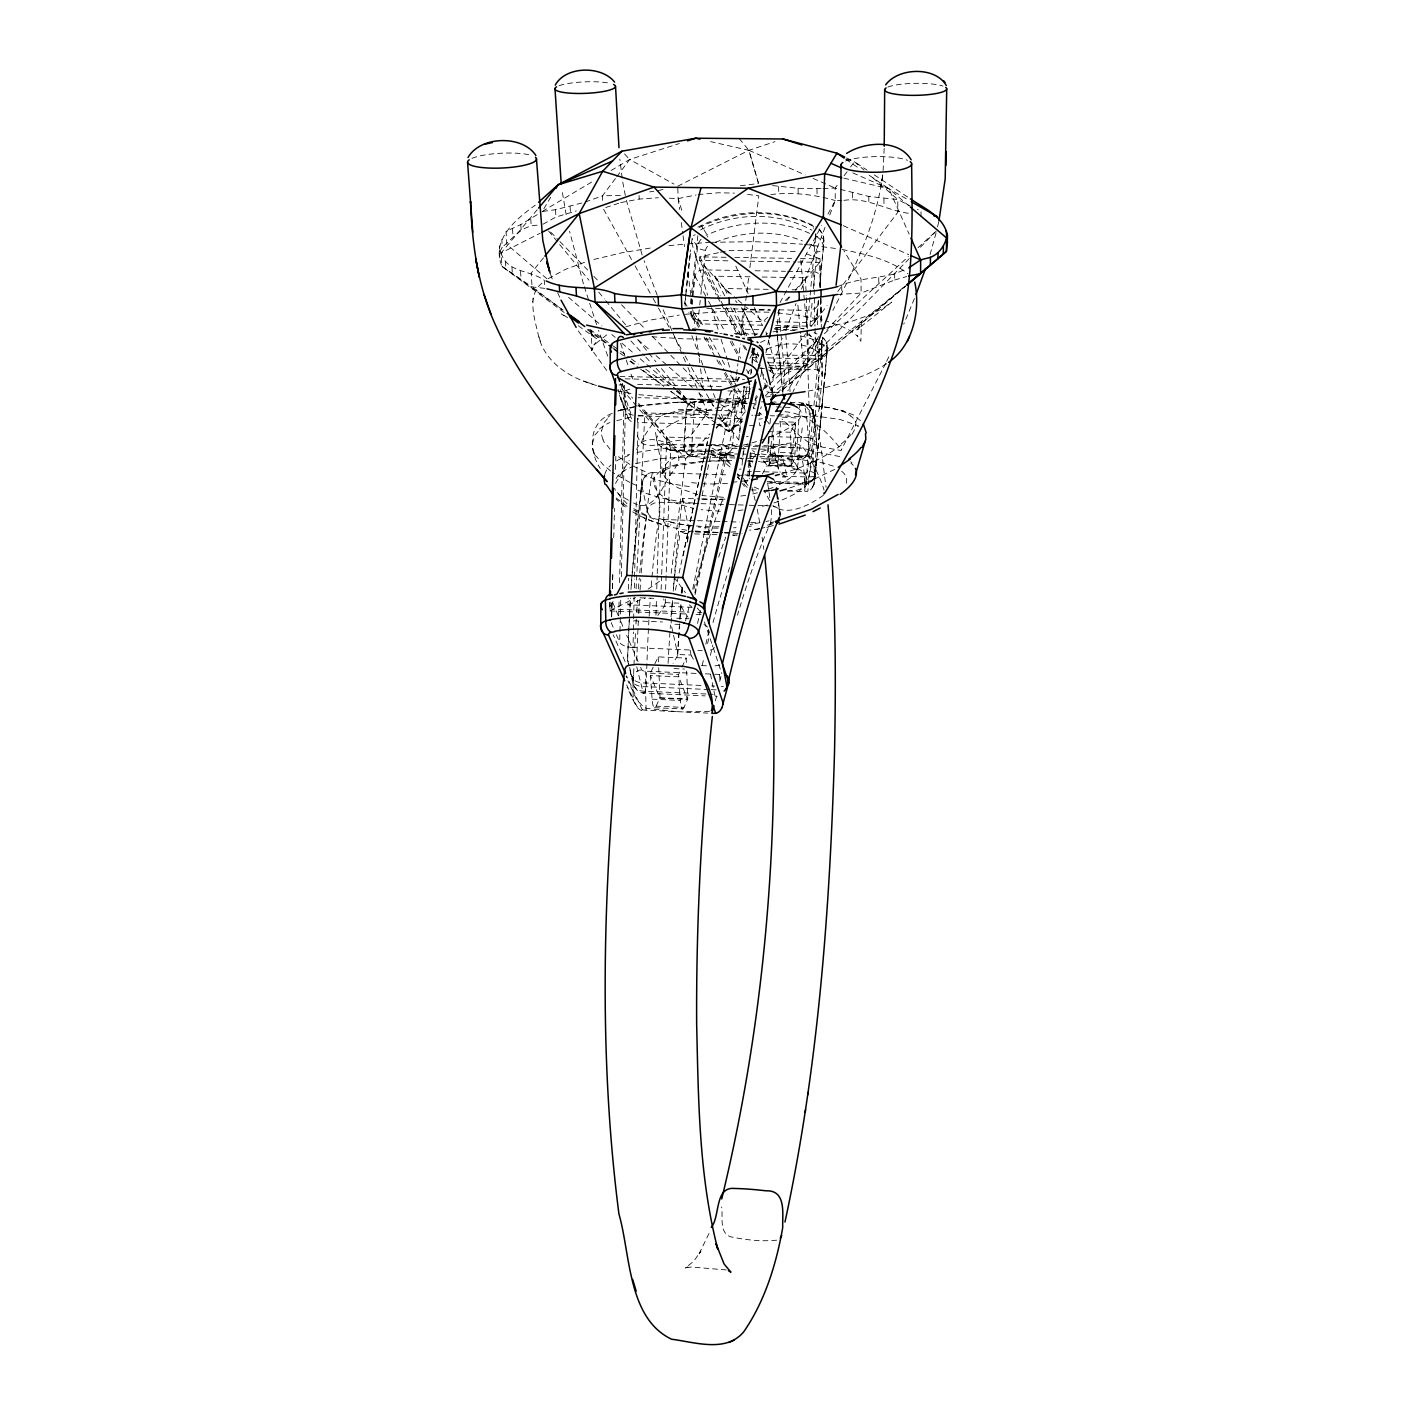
<?xml version="1.0" encoding="UTF-8"?>
<svg xmlns="http://www.w3.org/2000/svg" width="1415" height="1415" viewBox="0 0 1415 1415"><rect width="100%" height="100%" fill="white"/><g stroke="black" fill="none" stroke-linecap="round" stroke-linejoin="round"><path stroke-width="0.75" stroke-dasharray="5 3.75" d="M637.634 418.239L637.634 422.501L714.434 424.624M704.281 461.449L674.725 465.995L665.528 469.674L667.173 468.843L661.654 473.636L664.396 470.417L662.078 473.618L662.715 471.46L662.715 473.3C663.617 453.49 691.67 455.347 706.244 453.189M837.645 294.426L861.098 293.064L894.687 279.993L894.687 273.856L906.697 268.779M625.89 414.312L624.917 390.964L622.282 383.359M921.006 216.778L921.041 211.1L917.433 209.42M657.887 615.49L664.838 605.655L663.776 598.987M769.831 497.426L767.531 482.48L804.711 483.665A411.712 16.52 -86.6 0 0 798.308 459.875A9.905 9.887 55.6 0 0 808.319 450.394L810.371 413.056L807.028 407.308L800.466 404.867M761.235 453.879C772.661 456.514 794.982 453.561 797.476 468.843L797.229 467.375L798.184 470.187L796.787 468.896L798.396 470.187L784.105 464.774L785.502 465.057L759.36 461.679M884.18 148.398L883.119 170.543M641.137 443.054L643.595 437.058L652.722 423.651L662.556 414.807L675.203 411.535L701.398 408.617L706.545 409.696L705.82 414.277A95.247 39.461 -21.5 0 1 704.493 416.541C698.037 425.367 692.731 437.058 681.34 440.189C666.943 440.313 639.492 455.948 636.927 432.53M564.143 312.503L501.971 266.427C490.74 239.772 515.927 219.148 535.294 205.157M689.247 649.963L633.018 647.557L633.372 632.116M633.425 629.905L633.619 621.079M633.655 618.868L634.15 596.812M634.345 587.986L634.539 579.159M634.592 576.949L638.094 418.097M618.726 615.755L619.116 600.314M619.558 582.662L624.44 384.084M633.018 647.539A11.568 4.528 7.6 0 1 619.664 642.41L619.912 633.637M619.965 631.444L620.778 598.58M621.309 576.683L625.359 410.155L617.594 388.117M611.687 616.905L612.094 601.463M612.412 588.711L612.837 572.88M613.739 537.682L614.499 508.339M615.49 469.497L615.843 456.302M609.334 602.348L610.006 610.926L687.248 614.039M610.254 602.153L610.006 610.926L635.636 597.643M692.165 607.336L627.924 604.789L628.119 598.174M628.366 589.347L628.667 578.328M665.28 603.657L665.439 599.111M611.563 616.356L611.988 601.216M612.359 588.233L612.783 573.075M655.959 615.189L656.436 599.854M656.772 588.888L657.179 575.746M657.25 573.553L661.247 444.239L727.098 446.15L694.836 592.85M779.205 484.655C786.333 480.516 796.185 476.041 797.494 466.932M665.616 589.436L670.71 449.086L666.766 437.094L638.572 403.346M661.123 589.577L661.619 576.506M661.689 574.331L666.766 437.094L708.207 438.279L709.269 436.97M670.834 449.846L709.605 450.218M636.078 588.835L644.904 412.932L638.112 404.761M629.339 616.94L627.482 660.044L628.985 666.164M629.445 615.012L630.4 598.014M668.092 663.387L668.287 659.585A408.422 50.303 89 0 1 670.445 624.988M819.656 287.316L823.477 247.147M813.448 288.572L816.88 251.852A7.323 3.502 5.1 0 0 823.371 248.916L823.459 236.004L819.126 229.035M818.206 301.377L816.526 318.375M823.725 242.743L823.901 239.56M499.796 258.061L499.53 245.768M767.337 483.063L806.515 484.195L812.741 480.587L814.545 475.546L816.508 443.302L814.969 421.811L812.458 410.668M744.679 481.135L745.086 481.666A9.109 8.225 -34.8 0 0 745.793 481.807A9.127 1.468 -88.2 0 0 747.969 475.122L748.924 459.928M768.38 439.145L766.771 465.004A418.734 102.729 -86.9 0 0 760.863 457.753M769.141 438.084L768.61 446.503A419.565 30.334 -86.6 0 1 777.879 465.358L780.408 424.376A465.234 33.73 -86.6 0 0 779.948 421.776M770.061 423.368L770.591 414.949M827.138 350.071L826.201 341.51L822.575 337.354M824.98 374.904L826.926 353.325M787.89 491.058L804.711 491.589A8.826 8.083 -18 0 0 807.824 491.182L820.877 357.022A6.704 3.007 -0.7 0 0 826.873 354.139L827.032 351.698M826.997 352.105L827.156 349.664M630.966 589.489L631.974 574.915M691.617 402.32L688.115 404.319L686.381 407.891L684.223 446.786A9.887 9.374 70.6 0 0 693.58 456.674A409.236 112.97 -86.9 0 1 704.21 454.303M814.403 482.444L813.855 484.496L816.72 458.849M679.66 623.785L677.644 655.516L677.732 654.526L691.174 655.039L691.564 655.976M804.728 491.253L805.365 482.515A7.146 0.955 -87.4 0 1 805.223 473.017A2.229 2.034 -17.9 0 0 807.664 471.089L819.78 344.588A6.173 5.536 -16.9 0 0 818.984 341.28M749.614 460.653L749.278 478.73M816.013 233.652L815.818 236.252A7.464 2.335 -67 0 1 813.094 245.75A7.393 6.544 -16.7 0 1 816.88 251.852M652.722 472.539C645.735 472.362 641.49 480.021 642.003 486.3A453.561 57.52 88.3 0 0 631.231 588.162M679.943 619.452L681.216 602.808M596.599 385.464C570.563 378.636 543.378 362.063 538.018 333.586C533.986 316.5 526.062 292.569 544.934 281.037M632.134 572.845L641.278 488.865L643.1 479.65L647.079 474.343M532.659 301.926L532.747 300.971M532.854 299.396L532.942 298.441M592.443 443.514L595.007 434.9L600.137 429.205M601.552 430.832L603.957 422.696L608.751 417.354M682.065 592.85L682.578 586.871M749.119 476.501L751.347 451.102M749.862 457.664L750.392 451.721M742.044 465.128L743.653 447.388M743.989 448.926L743.317 456.444M776.711 415.904L809.38 416.788A9.109 8.242 -17.3 0 0 819.232 408.74L822.203 375.966L821.567 340.414M823.831 387.409L827.28 347.648A6.739 3.042 -0.9 0 0 819.78 344.57M819.71 285.052L823.848 240.532A7.393 3.555 5.1 0 0 815.659 236.323A7.411 6.544 -16.7 0 0 815.394 233.988M818.631 300.122L817.092 316.182L814.403 322.408M821.885 408.369L822.681 399.967M823.654 387.25L819.975 428.497M822.274 404.159L825.122 371.384M823.442 391.601L824.22 383.235M739.797 432.742L741.301 416.912M809.946 297.256L808.726 310.31L815.164 308.558L817.817 305.463M810.158 295.063L815.659 236.323M809.981 325.645L812.157 302.439M822.186 403.151L818.861 439.782M738.86 439.375L743.972 386.49M782.849 392.486L784.618 373.949L778.763 310.469L780.974 307.762M821.089 416.771L819.232 436.015M742.061 408.988L744.396 385.269M748.376 398.039L749.525 386.207M755.681 405.026L756.494 396.713M778.763 310.469L776.835 331.004L782.637 391.831M772.183 388.081L772.219 392.663M772.979 379.857L773.581 373.684L768.044 362.063M772.289 432.442L769.088 465.34L791.356 466.013L795.283 424.288L775.155 423.722M816.49 443.691L816.49 443.638A456.974 17.723 -86.6 0 0 810.494 414.772M750.711 374.409L751.1 370.482M751.259 373.118L751.683 368.979M749.189 393.901L750.021 385.57M819.126 434.989L817.339 454.852M745.104 410.368A9.074 8.189 -19.4 0 1 744.555 406.759L746.766 385.039M751.878 362.647L753.063 350.92M752.09 364.84L753.328 352.459L751.79 350.389M817.534 450.89L818.33 442.948M818.489 443.532L815.765 469.957M741.336 307.674L743.105 309.761L741.124 329.217L760.05 329.536M816.95 458.619L814.545 481.312A13.336 12.54 35.3 0 1 814.315 482.427M697.772 323.328L699.258 309.531M699.753 304.933L700.248 300.351M700.903 294.249L705.643 250.243A7.323 6.456 -19.6 0 1 708.101 245.786M815.376 473.742L814.545 481.312M689.052 262.783L685.833 291.985M689.282 260.643L690.449 249.942M684.524 303.924L685.479 298.76M685.921 294.727L689.459 262.5M689.901 258.503L690.785 250.49M691.652 242.496L692.094 238.516L697.577 247.041A7.287 3.449 6.7 0 0 705.643 250.243M690.432 303.606L691.387 294.992M691.617 292.834L697.966 234.607M691.387 303.747L691.829 299.679M692.289 295.594L697.577 247.041A14.592 12.823 -28 0 1 701.61 238.622M692.023 304.65L695.119 276.296A7.34 6.491 -20.1 0 1 703.06 269.876L742.132 270.53M685.603 294.037L685.143 306.011M797.476 467.711L802.606 425.19M735.729 381.077L736.26 376.726M736.543 374.55L737.905 363.655M738.17 361.479L740.346 344.04M741.425 335.32L748.765 276.491M749.862 267.771L758.829 195.871L746.642 194.28M671.205 573.305L685.656 458.69L710.029 433.821M822.486 340.184L822.38 337.584M822.327 341.369L821.974 344.128L818.56 342.235M771.723 392.627L766.983 391.849L760.899 367.069M687.513 541.662L688.893 531.439M882.624 175.92L881.156 186.285L882.783 174.841M882.642 175.796C876.115 223.712 855.085 267.983 832.834 310.363M693.58 531.81L680.367 531.35L679.324 538.319A408.422 50.303 89 0 0 673.204 591.152M642.039 484.125L642.41 481.861M780.09 516.953L778.02 497.302M692.766 589.065L728.301 415.179L750.498 388.7M683.162 555.724L702.105 465.217M677.644 655.605L673.08 663.299M675.38 590.161L707.288 442.559M681.181 592.372L682.578 585.916M702.035 495.498L703.432 489.042M703.892 486.884L705.271 480.428M705.731 478.27L707.129 471.814M707.588 469.656L708.986 463.2M709.446 461.06L711.763 450.288L713.408 451.615L716.927 451.279L727.098 446.15M753.328 408.882L756.724 393.83M760.58 376.638L762.526 368.042M765.904 352.989L768.805 340.095M702.583 463.147L708.207 438.279M695.083 594.53L739.302 400.303L638.13 397.668M705.855 644.179L709.286 629.18M697.542 623.396L700.513 610.519M937.561 226.842L938.941 220.864M702.158 665.421L703.202 661.088A409.271 79.452 -82.5 0 1 704.051 657.551M936.129 232.838L930.062 254.505M759.006 415.143L759.572 413.021M760.722 408.776L761.288 406.671M715.336 700.832L717.14 694.323M627.535 659.815L627.659 659.496A453.561 57.52 88.3 0 1 630.595 598.05M763.11 390.009L766.258 381.767M770.167 371.473L782.725 338.521M785.856 330.279L796.061 303.517M801.544 289.102L825.069 227.337M829.774 214.974L835.274 200.559L835.151 188.053L838.989 182.783M885.79 363.177L841.005 450.501L822.964 447.264L808.496 442.329L799.935 436.032L782 419.035M813.377 485.699L813.926 484.319L811.644 488.511M914.426 298.6L903.743 324.141M615.49 483.488L629.162 460.494M708.986 1233.526L698.338 1255.423L700.903 1251.037L693.792 1261.207L685.249 1268.052L687.973 1267.026L684.471 1267.84L691.44 1267.009L727.823 1270.086M818.065 342.059L793.054 391.584M686.328 662.415L686.151 658.099L658.223 656.896L650.281 673.151L652.103 699.151A17.104 3.343 -87.4 0 0 656.1 706.138L683.993 707.429L687.761 698.992L686.664 671.011M768.363 437.996L768.982 465.588L791.233 466.26L793.603 460.972A13.566 1.946 -88.2 0 0 795.336 445.053L795.265 422.183L779.17 421.741M683.993 707.429A17.139 3.148 -87.4 0 1 680.261 700.443L678.616 674.407L681.128 668.977M681.959 667.173L686.151 658.099M791.233 466.26L790.614 432.247L795.265 422.183M656.1 706.138L660.044 697.719L658.7 667.632M768.982 465.588L771.458 460.3A13.549 2.052 -88.3 0 0 773.262 444.416L773.138 425.756M886.657 361.338L889.274 355.819M613.066 601.499L609.158 608.928L689.052 612.147M753.983 348.444L750.941 354.228L763.87 354.528M499.937 251.587L502.325 247.041L501.812 239.4M731.626 390.805L720.412 412.066L728.884 431.646L742.875 420.98M736.737 381.13L738.772 377.257M752.055 352.123L754.089 348.249M737.268 381.59L740.399 375.806M749.773 358.473L754.991 348.851M780.019 302.633L821.708 225.604M827.97 214.036L835.274 200.559L841.748 200.417M818.631 336.575L787.784 390.894M581.848 202.999L555.529 209.703L542.228 211.472L550.683 197.251M684.913 303.005L687.089 306.241M823.459 495.25C810.671 504.447 787.129 517.448 772.944 505.544M852.148 434.14L855.35 428.214L855.969 422.944A124.255 34.155 -14.2 0 0 850.645 416.045M844.136 175.761L849.265 168.739M850.557 166.988L854.412 161.717L867.059 170.101M636.662 449.634C643.577 427.118 690.166 447.087 676.282 466.083A96.963 64.312 -50.8 0 1 673.965 470.081C663.334 482.727 654.756 514.777 633.513 502.944M615.437 178.52L602.472 195.854L585.775 201.832M616.728 176.787L629.675 159.47L679.271 143.552M537.116 225.215C521.657 225.463 512.867 238.604 502.325 247.041M764.454 388.241L767.125 384.721M772.449 377.681L805.789 333.692M811.113 326.653L827.121 305.534M837.786 291.472L897.8 212.285L897.818 199.533L870.49 175.725M543.537 257.795L531.191 273.095L532.058 286.909L561.95 309.39M786.705 300.776L791.144 295.328M795.407 290.11L805.489 277.782L788.173 277.481M716.361 428.32L739.302 400.303M745.316 411.659L728.884 431.646L717.847 424.323M754.903 400.003L757.644 396.66M563.046 310.097L501.971 266.427L501.051 252.984L537.205 209.738M625.041 390.805L631.444 388.577M765.303 396.005L817.693 339.706M826.678 330.049L861.098 293.064L861.028 278.95L843.906 250.756M716.114 427.613L728.301 415.179L719.528 414.949M777.03 393.37L909.65 258.202M920.44 247.2L937.402 229.92M751.029 456.603L778.109 456.762A409.872 27.203 -86.6 0 1 786.369 474.609L786.74 477.138L782.477 476.997M762.384 474.025L766.665 465.924L777.861 466.26L780.143 472.292M767.797 317.101L763.021 321.63L746.377 307.232M785.29 300.44L790.065 295.912M742.645 418.84L728.884 431.646L718.802 423.757M764.737 388.524L767.956 385.552M769.565 384.066L816.367 341.086M824.432 333.675L908.342 256.593M918.034 247.713L935.775 231.406M755.663 454.923L752.692 458.92L752.497 462.882M905.901 285.6L780.992 391.106L905.441 286.431M770.397 395.086L905.211 286.095M841.253 445.053C823.53 458.672 802.535 467.463 781.257 473.866M689.547 403.169L686.328 408.281L683.834 446.185L684.471 450.377L687.478 454.427L693.385 456.744L754.213 458.531M648.088 589.118L660.54 580.61M886.657 363.743C862.69 378.919 834.638 386.03 807.063 391.318M548.153 278.667L565.452 269.363L585.562 261.934M546.88 278.755L506.888 244.424L506.004 231.353L520.808 224.578L537.311 214.602M728.407 453.03L720.43 455.701L735.676 456.161M697.949 227.125C734.261 208.359 779.63 207.404 815.871 226.966M542.228 211.472L592.461 181.598M611.068 170.525L629.675 159.47L673.876 184.056M612.217 413.375C588.481 422.077 587.95 449.687 600.225 468.4M543.006 224.224L555.953 217.043L576.312 210.923M834.779 469.356L809.928 481.153L786.298 489.13M754.283 335.585L757.697 333.816M606.734 334.86L593.469 345.437L595.733 342.766L591.594 350.566L592.567 346.763L591.93 350.283L591.47 334.665M499.247 250.331L501.051 252.984L540.123 233.28M677.714 186.196L748.783 150.344L774.978 141.659M760.456 342.43L763.499 341.033A60.491 54.566 -18.1 0 1 766.594 339.529M765.798 350.018L767.301 349.328M700.602 229.991A7.34 6.456 -19.7 0 1 702.831 228.699C736.897 212.303 778.568 211.755 811.945 230.203M807.576 330.65L808.885 363.673L784.618 373.949L773.581 373.684L771.122 371.809M725.771 454.516L721.986 455.559L729.326 454.675L711.657 454.321M761.606 451.615C775.296 447.688 796.539 434.405 806.072 451.756C812.882 464.049 820.258 476.466 824.025 490.103M773.085 487.468L763.393 491.023M765.94 334.188L767.638 333.533M627.924 604.789L645.523 597.873M715.583 242.248C743.034 231.034 774.766 229.69 802.411 240.957M621.893 410.332L637.21 406.282M837.574 286.608C855.898 278.649 875.567 278.649 894.687 273.856M773.952 502.962C834.019 482.25 801.509 460.441 758.405 461.449M618.408 410.792L627.323 408.174M627.482 455.046L629.746 454.321M719.846 664.997L714.61 665.97M635.441 463.625L660.84 458.513L696.587 456.338M618.744 203.247L603.108 208.359L633.973 263.933M625.943 326.724L650.599 320.02L679.253 315.05M746.448 436.775L748.199 436.333M616.745 420.697L630.506 417.16M894.687 279.993L906.661 276.562M709.534 711.321L682.773 711.922M767.337 505.049L759.519 507.065M620.937 409.943L635.777 406.247M593.858 259.458L621.539 252.861L652.527 247.678M772.944 331.871L784.688 329.996L795.867 330.756M720.323 455.701L723.03 455.135A408.546 102.446 -86.9 0 1 734.314 455.807M801.757 456.957L806.355 454.958L808.071 452.641L805.223 457.133L799.793 459.751L756.406 458.584M723.578 455.241L724.763 455.011M757.396 492.774L752.798 493.906M773.368 525.584L761.553 528.255M690.98 402.514L703.839 400.569L746.023 401.665M770.308 522.683L773.598 521.905M767.514 525.195L772.042 524.134M776.676 1240.177C761.323 1241.733 745.475 1239.894 730.423 1236.763C718.802 1232.217 723.189 1216.723 721.632 1207.03M691.705 402.302L694.022 402.09A463.324 126.342 -86.9 0 1 717.104 403.045M718.413 252.701L699.859 256.858L699.488 260.342L719.934 299.202M720.483 252.241L728.725 250.402L797.936 251.499M658.116 190.547L664.006 189.239M826.731 327.59L852.767 320.94L868.226 315.474L881.828 308.983L891.733 302.156L856.818 329.925L860.497 326.14L858.127 329.253L861.399 321.736L860.868 341.298L857.119 335.603L857.826 336.328L851.193 331.163L842.013 326.405L826.891 321.205M636.927 452.393L663.228 448.36L693.969 446.627M737.463 534.976L736.118 535.188M669.401 198.206L678.174 198.578L696.092 194.969M620.707 202.61L639.209 199.073L658.417 197.729M775.296 327.785L788.916 326.476L804.251 328.758M759.501 528.609L749.632 530.183M735.641 334.276C742.026 334.877 741.283 320.374 744.962 337.018M639.032 405.981L677.838 402.267M637.634 405.946L668.057 402.691L713.956 401.825M745.67 495.321L740.823 496.064M649.609 191.909L653.872 191.22M670.356 450.394L714.292 451.686M638.271 415.798L683.728 412.172M740.363 185.79L758.546 183.49L748.96 150.344L710.631 141.624M743.07 509.966L737.41 510.585M685.338 314.289L723.153 311.459L769.406 312.202M770.786 194.562C792.382 191.945 814.439 194.439 835.274 200.559M765.975 396.961L770.238 396.518M668.959 245.662L685.815 244.034M768.522 367.086L776.552 368.891L803.578 366.29L821.726 359.127L821.708 340.414M698.09 194.562L718.272 192.776L734.473 193.112M730.777 532.128L738.347 531.492M687.955 243.875L709.534 242.443M702.813 461.343C686.045 463.819 662.22 462.563 653.164 479.597C654.066 498.628 678.404 504.253 693.385 508.321M800.519 456.957L802.27 456.85L775.774 455.524L779.329 456.32M705.943 461.325L731.962 460.636L710.56 460.901M748.57 398.358L695.667 399.401L638.307 394.661M727.487 483.382L715.247 483.806M724.993 499.159L702.07 499.141M772.59 185.595L798.095 188.283L821.018 188.637M823.035 188.549L835.151 188.053L868.81 196.437L897.818 199.533L910.216 206.024M711.692 242.319L754.832 241.664L802.517 244.176M710.737 452.941L734.12 452.659M686.363 402.019L682.384 402.108M715.725 696.375L717.264 696.322M677.06 402.284L686.982 402.002M620.371 195.394L602.472 195.854L602.79 202.097M843.906 200.364C867.501 196.756 887.806 211.348 910.199 213.453M718.13 339.14L683.233 338.839L648.388 336.505M787.288 490.899L797.069 490.244L803.667 487.804A10.206 9.321 -18.2 0 0 805.949 485.681C813.855 462.245 816.526 434.794 812.9 410.332A10.1 9.144 -17.6 0 0 810.919 408.051L804.604 405.309A31.926 28.99 -18 0 0 803.455 405.097L796.539 404.283M723.543 497.302L702.141 495.551M670.126 450.394L661.247 444.239M685.408 533.561L686.47 533.561M719.545 401.878L745.652 402.338M726.09 257.282L699.859 256.858L720.288 295.806M734.827 257.442L791.639 258.361M800.395 258.521L820.063 258.839L820.647 287.493M727.911 260.82L699.488 260.342L724.728 288.519L736.384 298.6M741.018 261.032L795.672 261.952M797.865 261.987L819.727 262.359L820.063 258.839L804.091 253.002M730.724 412.013L742.751 412.243M755.15 270.76L785.52 271.291M787.695 271.326L813.731 271.768L814.987 326.14M724.71 295.806L714.61 276.173L751.4 276.827M762.207 277.022L786.015 277.446M768.186 289.332L724.728 288.519L727.469 294.426M792.082 289.774L796.433 289.845L819.727 262.359L820.222 286.538M717.529 532.482L691.033 530.766M706.81 308.382L770.131 309.637M778.851 309.814L807.24 310.38L806.462 326.14L775.703 325.503M755.115 334.948L743.105 309.761L770.379 310.31M699.841 326.476L691.316 311.194A9.834 8.738 -20.4 0 0 700.071 320.214L765.25 321.594M776.11 321.806L806.532 322.443A9.923 8.861 -16.9 0 0 817.251 313.723L817.446 324.778M762.526 325.22L700.991 323.929L692.112 309.071M774.819 329.359L798.396 329.854M734.35 333.427L757.945 333.94M739.231 334.471L748.429 334.665M766.028 354.564L822.027 355.855L809.132 333.728M757.078 357.641L750.604 357.482L760.509 365.282M767.85 357.889L821.726 359.127L821.372 341.528M767.691 362.718L808.885 363.673M769.123 365.477L803.578 366.29L800.731 335.726M759.519 368.307L768.221 368.501M770.397 368.554L815.995 369.651A6.81 6.138 -16.9 0 1 822.221 375.966M720.323 511.257L701.097 509.701M619.965 376.425L744.538 379.485M625.112 378.831L738.595 381.643M637.652 384.42L723.525 386.56M743.335 387.056L752.143 387.286M727.876 390.929L749.879 391.495M779.152 392.38L771.776 392.203L758.369 364.61M790.048 402.797C798.148 402.108 810.317 401.789 812.935 411.765M747.244 403.487L694.694 402.108L691.917 444.788A9.887 1.804 -88.5 0 0 693.58 456.674M749.419 403.54L755.999 403.717M788.827 404.566L799.776 404.849L797.14 447.83A9.958 1.397 -88.2 0 0 798.308 459.804M754.92 415.32L761.447 415.497M770.167 415.727L774.518 415.851M717.334 414.896L644.904 412.932L685.656 458.69M638.147 415.904L741.973 418.716M716.627 424.677L740.77 425.349M749.543 425.597L756.123 425.774M768.203 431.628L790.614 432.247M768.734 436.528L808.266 437.659M773.262 444.416L795.336 445.053M788.969 403.77L795.495 404.23M711.657 445.354L691.917 444.788A9.817 1.999 3.9 0 0 684.223 446.786A419.194 116.348 -86.9 0 1 707.005 446.061M713.85 445.424L742.344 446.238M744.538 446.309L797.14 447.83A9.887 2.016 3.3 0 1 808.336 450.394L809.999 447.759A425.862 16.467 -86.6 0 1 813.89 463.943L814.545 475.546A9.127 8.578 -4.6 0 1 804.711 483.665A9.162 1.256 -88.1 0 0 806.621 476.926L809.009 437.713L814.156 439.481L816.473 442.807M732.086 448.254L749.384 448.767M751.542 448.82L768.84 449.333M771.458 460.3L793.603 460.972M747.544 471.266L751.383 471.39M755.221 471.513L778.268 472.221M782.106 472.327L805.241 473.034M782.725 476.183L806.621 476.926A9.127 1.786 3.3 0 0 814.545 475.546M701.062 474.043L653.04 472.557L659.355 502.272A10.559 2.069 -88.3 0 1 658.683 519.34A408.97 49.649 88.1 0 0 650.971 589.613M703.237 474.113L729.433 474.909M738.17 475.192L749.083 475.528M744.255 480.605L748.057 480.729M767.107 481.33L805.365 482.515A8.95 8.525 -5.8 0 0 815.022 474.732A6.757 2.936 5.6 0 0 807.664 471.071M751.047 489.873L757.732 490.085M764.418 490.298L771.122 490.51M673.434 588.392A464.032 56.052 89.1 0 1 682.702 498.363L699.488 498.911M701.592 498.982L722.57 499.672L723.313 503.828M698.815 503.581L659.355 502.272A10.506 8.101 -11.9 0 0 647.416 510.957A419.123 53.027 88.3 0 0 639.739 572.845M701.009 503.652L727.31 504.518M729.503 504.589L736.083 504.801M738.276 504.872L747.032 505.173M749.225 505.243L755.805 505.456M757.998 505.526L771.157 505.951M720.04 521.428L658.683 519.34A10.524 8.844 9.8 0 1 647.416 510.957L642.003 486.3M722.234 521.498L739.762 522.1M750.711 522.471L759.484 522.772M695.207 531.651L722.605 532.606M724.728 532.677L728.937 532.818M695.773 531.899L722.198 532.818M724.392 532.889L731.007 533.119M733.2 533.19L742.008 533.508M694.5 533.88L720.978 534.817M640.022 597.802L655.41 598.421M665.156 602.649L678.864 603.144L688.008 617.276M697.683 612.483L701.999 612.66M696.074 614.393L702.707 614.658M676.671 618.231L689.14 618.744M633.973 620.796L662.468 621.963M674.955 624.227L680.756 624.457M697.896 650.334L702.211 650.511M701.416 665.581L707.889 665.864M748.075 460.883L753.293 461.131M746.377 482.409L745.051 482.267M674.071 668.587L684.489 669.047M696.056 673.399L644.957 671.152A2.706 1.044 7.4 0 1 641.809 669.967L640.588 667.19M705.378 673.823L710.047 674.018M714.716 674.23L719.386 674.442A2.706 1.044 6.7 0 0 721.668 673.894M650.281 673.151L678.616 674.407M700.867 685.444L645.452 682.95A10.896 5.129 2.1 0 1 632.947 678.475L629.003 670.091M711.692 685.939L714.787 686.08M709.003 689.565L646.213 686.717A11.143 4.793 1.7 0 1 633.389 682.401L628.702 663.67M711.161 689.653L717.67 689.954M705.926 693.987L642.746 691.104A11.143 9.003 -13.5 0 1 633.389 682.401M708.119 694.093L714.646 694.394A11.179 9.091 -11.5 0 0 716.574 694.341M629.923 669.861C632.01 677.909 632.47 692.554 644.002 693.085L705.148 695.879M660.044 697.719L687.761 698.992M652.103 699.151L680.261 700.443M654.561 707.695L682.861 708.95M642.145 709.764L642.269 709.782A10.896 3.962 7.3 0 0 646.089 710.171L707.801 713.107M747.668 461.007L752.762 461.255M771.44 490.474L764.082 489.944M676.317 711.621L646.867 708.402A12.611 4.652 7.2 0 1 643.843 707.164L637.033 700.23L627.942 680.81M750.321 453.171L754.779 453.419M733.182 535.188L734.81 535.277M789.446 403.947C809.522 405.61 830.764 405.274 849.265 414.188M798.467 404.495L828.146 407.467L843.729 411.004M799.493 404.566L807.045 405.132M691.546 482.674L697.347 483.187M777.436 312.839L802.181 315.863L822.345 319.985M812.882 415.621L840.086 419.477L858.498 425.897M804.516 244.353L838.671 248.881M802.765 459.928L823.123 463.006L836.088 466.968M777.277 457.381L773.404 455.966M809.026 450.483L840.952 456.797M642.605 692.908L644.002 693.085M501.051 252.984C507.03 273.042 530.43 269.876 544.297 280.329L544.793 288.377L532.058 286.909L501.971 266.427M719.828 333.356L722.234 333.781M630.949 393.494L618.726 391.159M686.823 530.236C667.066 527.123 647.433 521.251 630.436 510.479M842.208 249.5C865.025 254.152 889.221 259.104 907.988 273.767M785.024 411.712C809.185 413.817 827.492 431.823 841.465 449.899M697.701 494.666L677.962 487.786L670.48 483.046L664.873 477.244L662.715 472.398L655.198 430.779M843.906 178.166L888.815 188.69L909.403 200.594M684.542 533.384L680.367 531.35M758.758 489.042L753.258 486.672M664.343 522.117L664.643 522.188A10.595 4.935 -75.3 0 0 670.851 524.717M840.828 410.173L853.245 414.825L862.071 421.918M846.011 159.046L854.412 161.717L864.052 170.118M711.197 454.551L721.172 458.973L716.308 456.249L717.9 457.151M583.475 380.883L587.773 382.421M588.782 382.793L592.938 384.279M653.695 519.093L633.602 508.639M631.621 483.329L639.315 486.548M646.054 516.033L632.823 509.771M645.152 471.673L631.426 465.305M809.628 233.351C777.348 218.582 739.196 220.351 707.146 234.837A14.592 12.823 -28 0 0 706.191 235.279M807.399 334.223L817.163 339.6M852.856 172.913L888.815 188.69L908.607 205.582M748.96 150.344L805.082 174.894M813.094 178.414L835.151 188.053M843.216 225.675L908.731 254.612M809.592 244.034L813.094 245.75M846.648 157.932L854.412 161.717M813.749 226.542C778.409 208.217 735.004 209.774 699.664 227.249A14.822 13 -28.2 0 0 698.798 227.815M629.852 482.462L612.271 472.309M815.323 350.407L818.436 352.194A6.067 5.448 -16.9 0 1 820.859 357.022M628.401 500.273L619.77 495.126L615.401 490.598M567.645 317.614L560.641 313.493L564.037 315.74M776.994 455.895L773.828 453.171L778.427 469.126M628.508 661.477L627.553 660.487M629.923 464.438L616.852 455.63M789.34 404.018L791.056 404.955L790.72 400.551M715.99 423.103L670.745 391.46M627.04 506.358L615.26 497.249M874.275 174.894L908.607 197.676M719.598 458.106L730.883 467.728M845.887 159.329L858.392 167.89M869.128 175.23L888.815 188.69L909.155 234.165M578.31 325.751L596.776 338.857L590.763 333.551L593.309 336.505L590.356 331.039L591.47 334.612M589.984 329.377L611.545 344.782M613.332 346.074L618.726 349.912M620.531 351.203L629.498 357.624M631.302 358.915L638.483 364.044M645.665 369.191L669.03 385.888M676.211 391.018L712.081 418.486M587.243 329.607L612.111 348.037M613.898 349.346L619.222 353.29M629.87 361.196L638.766 367.776M640.535 369.085L663.635 386.189M588.322 329.235L611.174 346.427M612.943 347.736L618.213 351.716M619.965 353.025L623.484 355.678M630.524 360.967L635.795 364.928M642.835 370.217L663.918 386.1M670.958 391.389L692.059 407.255L677.148 391.088M625.395 506.977L616.073 499.106M768.681 369.934L770.609 371.42M610.572 470.983L602.772 464.297L596.263 456.108M850.733 461.803L852.042 462.917M568.547 297.345L601.87 325.945M611.864 334.524L615.207 337.389M621.875 343.102L633.531 353.113M640.199 358.826L675.185 388.86M676.865 390.292L685.196 397.438L676.83 387.25M738.046 300.033L744.715 305.799M689.37 604.895L691.564 606.805M637.97 339.742L649.52 349.876M656.1 355.66L667.65 365.778M669.295 367.228L692.377 387.48M698.975 393.264L713.814 406.282M627.004 503.634L620.301 496.753L616.445 490.439M781.77 474.131L785.838 476.784A16.962 12.611 73.5 0 0 786.74 477.138M550.7 232.113L558.394 240.019M559.933 241.594L587.649 270.035M593.822 276.35L598.439 281.09M621.539 304.773L644.621 328.475M652.333 336.363L669.26 353.732M670.798 355.324L681.588 366.379M683.127 367.953L703.149 388.488L714.345 407.255M624.528 153.934L629.675 159.47M630.895 340.944L644.32 355.501M645.824 357.128L650.299 361.975M656.259 368.448L675.645 389.461M678.174 452.641L637.864 407.732M636.449 406.105L619.611 386.33M610.042 449.227L605.107 442.753M811.237 408.422C821.319 432.849 822.186 461.113 826.095 487.361M637.351 707.04L633.513 700.089M714.61 276.173L730.883 295.346M735.411 300.705L737.003 302.562M620.46 383.518L632.682 398.234M548.578 231.016L589.011 280.258M598.757 292.144L604.346 298.954M605.726 300.652L626.65 326.122M637.794 339.706L647.557 351.592M648.954 353.29L655.923 361.78M661.495 368.572L675.433 385.552M739.267 138.599L748.853 150.326L758.546 183.49M739.337 479.402L737.392 476.926M697.312 608.043L700 611.351M737.551 473.937L739.479 476.448M745.086 481.666L747.969 485.504M628.614 418.875L619.062 394.944M606.734 370.5L578.328 330.951M809.928 406.547L812.139 409.996M673.788 576.842L685.408 592.726M742.327 483.435L744.396 486.389M693.509 319.932L688.822 312.273M773.775 479.773L775.508 482.851M693.368 659.249L691.67 656.206M690.166 311.353L691.298 315.598M718.82 414.754L728.884 431.646L735.181 385.446L731.98 374.94M769.636 500.592L764.418 490.97M692.218 315.793L698.656 327.343M704.033 336.965L720.182 365.831M724.392 373.365L745.44 411.058M706.226 337.955L714.752 353.237M719.015 360.896L724.338 370.447M725.4 372.357L733.925 387.657M734.986 389.567L744.573 406.759M635.034 265.843L652.05 296.513M653.129 298.423L657.374 306.082M658.435 308.01L669.083 327.166M674.407 336.752L683.993 353.998M685.055 355.908L690.379 365.494M691.44 367.405L702.07 386.578M700.054 320.232L704.281 327.838M709.534 337.336L721.137 358.243M722.181 360.153L726.39 367.758M730.618 375.346L736.932 386.755M737.993 388.647L746.413 403.859M634.999 703.856L627.163 687.46M695.119 276.296L707.518 299.326M708.561 301.236L724.073 330.031M730.282 341.546L738.559 356.898M703.06 269.858L716.344 294.921M717.37 296.849L720.43 302.633M721.455 304.561L736.791 333.498M742.928 345.065L745.988 350.849M720.96 301.147L738.347 334.17M744.485 345.826L748.57 353.608M726.426 307.497L741.743 336.699M730.759 307.568L745.9 337M751.949 348.78L756.99 358.579M731.838 340.962L740.682 358.225M746.572 369.74L748.535 373.578M751.666 350.814L757.414 362.629M767.867 361.78L773.581 373.684M743.105 309.761L755.044 334.701M642.269 709.782L626.615 675.981M626.615 684.86L633.248 698.886L632.912 678.475A8.225 7.57 -26.1 0 1 641.826 669.914M733.89 308.205L746.749 335.762M752.249 347.559L756.83 357.411M557.634 292.675L560.181 298.282M625.094 661.548L613.208 634.84M735.8 266.144L748.181 293.701M754.372 307.48L762.314 325.202M687.955 367.493L697.347 388.771M699.01 392.574L706.545 409.696M638.094 661.583L626.703 635.353M685.479 361.869L672.443 331.888M613.155 627.252L611.528 623.467A8.826 3.52 7.7 0 1 611.386 622.618M616.427 634.822L619.699 642.41M620.849 621.68L622.812 626.279M671.877 330.562L662.273 307.621M612.89 602.878L618.886 617.028M702.831 228.664L701.274 225.392L707.252 235.173M657.25 295.257L644.161 260.731M631.497 418.787L619.894 388.824M552.221 278.95L550.205 273.307M691.882 335.762L712.7 391.442M713.461 393.512L716.556 401.754M607.725 356.12L598.527 330.279M626.12 676.016L626.686 677.573M619.469 395.015L624.864 410.35M620.672 384.42L630.86 413.569M708.261 629.321L709.569 633.124M704.422 622.034L712.753 646.301M707.907 237.136L707.535 236.04M642.162 255.018L626.35 200.205M596.599 324.672L584.041 285.865M620.601 343.421L628.242 365.972M631.019 374.179L633.796 382.386M713.248 647.787L721.738 673.505M777.1 332.472L776.853 331.252M540.459 341.581L538.018 333.586M677.803 188.266L678.174 198.578L682.667 213.276M691.634 242.672L707.641 295.169M711.48 307.762L718.519 330.862M721.084 339.246L727.487 360.241M728.141 362.346L731.343 372.853M583.44 283.849L569.573 231.229M765.957 331.906L767.726 338.079M768.327 340.131L776.552 368.891M751.966 487.538L755.203 500.592M759.218 422.696L759.943 425.526M636.75 666.783L642.746 691.104A11.125 2.229 -87.5 0 0 646.213 686.717A408.97 49.649 88.1 0 1 650.334 598.121M771.776 387.533L772.82 391.796M757.379 352.618L758.387 356.739M770.945 387.197L772.166 392.309M814.226 416.93L813.395 413.268M690.06 650.122L690.962 654.384M710.489 674.053L714.646 694.394A11.196 1.91 -87.4 0 0 716.627 695.03M682.702 498.363L688.928 529.493M757.22 509.188L760.244 525.478M566.195 214.797L561.95 189.875M622.759 182.057L625.395 196.013M662.574 471.443L662.715 472.398M777.985 500.928L780.16 515.396A10.613 8.632 24.5 0 1 780.125 516.174M622.175 178.078L619.858 159.099M762.084 537.169L763.817 549.268M678.174 198.578L679.625 209.491M681.34 222.597L682.773 233.51M683.056 235.686L684.489 246.599M687.938 272.794L692.519 307.727M692.819 309.903L695.101 327.378M696.251 336.098L698.833 355.749M699.134 357.924L700.266 366.662M700.567 368.837L703.149 388.488M777.277 334.205L782.637 390.328M797.865 305.145L800.519 333.533M800.855 260.254L806.975 330.049M591.134 330.915L591.806 338.38M785.82 334.541L790.065 391.76M511.947 267.205L512.336 273.201M505.438 261.085L505.969 268.938M520.543 271.238L521.056 279.197M512.513 228.806L513.026 236.34M520.808 224.578L521.18 230.238M530.749 218.777L531.226 226.205M555.529 209.703L555.953 217.043M570.086 206.466L570.387 212.002M639.049 195.429L639.209 199.073M658.223 656.896L658.612 665.492M805.489 277.782L806.179 295.399M806.267 297.61L807.487 328.439M806.532 322.443L809.38 416.788M646.107 710.224L645.452 682.95A8.667 1.786 -88.2 0 0 644.957 671.135M815.04 328.315L815.995 369.651M820.859 298.53L821.354 322.779M820.505 299.75L821.001 323.929M817.817 342.448L819.214 408.74M821.797 353.449L822.221 375.453M778.604 186.515L778.745 193.696M813.731 271.804A7.411 6.58 -16.6 0 1 820.505 278.525L820.629 287.174M820.824 298.017L821.337 327.413M798.095 188.283L798.184 193.749M816.986 188.814L817.074 196.031M841.713 285.742L841.801 293.949M852.502 192.882L852.538 200.169M820.47 278.525L820.541 287.103M820.505 277.959L820.559 286.75M868.81 196.437L868.828 201.974M878.75 277.552L878.786 285.706M883.951 198.666L883.968 206.024M685.532 620.955A464.368 91.763 -82.6 0 1 689.193 606.575M693.828 589.188A464.368 91.763 -82.6 0 1 722.57 499.672M672.567 600.579A464.032 56.052 89.1 0 0 671.081 624.068L677.644 653.801A418.416 50.392 89.1 0 1 679.271 626.916M636.768 660.646A463.147 57.52 88.4 0 1 638.324 621.415M638.731 613.473A463.147 57.52 88.4 0 1 639.58 597.944M640.058 590.055A463.147 57.52 88.4 0 1 640.765 579.213M641.207 572.863A463.147 57.52 88.4 0 1 652.315 472.628M710.383 655.357A465.234 90.206 -81.8 0 1 712.895 644.957M633.389 682.419A419.123 53.027 88.3 0 1 635.618 630.206M635.954 624.033A419.123 53.027 88.3 0 1 636.326 617.931M636.697 611.934A419.123 53.027 88.3 0 1 637.511 600.19M638.377 588.817A419.123 53.027 88.3 0 1 639.279 578.01M773.121 506.181A10.595 8.207 -9.2 0 1 780.16 515.396M773.191 523.055A10.613 8.632 24.5 0 1 770.432 523.143A410.845 80.266 -81.6 0 0 737.445 615.224M719.74 681.393A410.845 80.266 -81.6 0 1 721.809 672.903M771.476 509.63A10.63 1.61 -88 0 1 770.432 523.143M679.872 618.284A418.416 50.392 89.1 0 1 680.969 603.604M681.818 593.469A418.416 50.392 89.1 0 1 682.508 585.562M687.195 542.281A418.416 50.392 89.1 0 1 688.061 535.79M689.07 531.686A13.106 5.978 62.2 0 1 684.471 533.101M671.046 616.745A408.422 50.303 89 0 1 672.355 600.774M736.154 534.923A13.142 9.144 -50.5 0 1 732.298 535.012M707.518 643.577A409.271 79.452 -82.5 0 1 709.163 637.175M713.019 622.565A409.271 79.452 -82.5 0 1 730.069 566.106M718.643 557.086A418.752 82.512 -82.6 0 1 725.771 537.116M746.66 403.806A464.226 114.208 -86.9 0 0 735.464 401.382L732.652 445.46A418.734 102.729 -86.9 0 1 737.233 445.212M753.134 407.361A464.226 114.208 -86.9 0 1 755.239 408.882M759.377 412.437A464.226 114.208 -86.9 0 1 761.412 414.454M767.372 421.44A464.226 114.208 -86.9 0 1 769.318 424.075M800.466 404.955A466.225 20.907 -86.6 0 1 808.248 437.713M739.214 478.624A9.109 8.225 -34.8 0 1 737.816 473.194A9.074 1.769 3.6 0 0 739.161 473.848M747.969 475.122A9.074 1.769 3.6 0 1 744.785 474.909M712.063 448.113A419.194 116.348 -86.9 0 1 731.75 464.898M686.54 411.447A453.561 126.165 -86.9 0 1 711.338 414.135M718.042 418.026A453.561 126.165 -86.9 0 1 738.842 440.153M711.126 454.604A409.236 112.97 -86.9 0 1 730.83 464.385M742.91 477.739A409.236 112.97 -86.9 0 1 745.793 481.878M720.783 404.655A463.324 126.342 -86.9 0 1 741.619 422.413M752.603 450.554A418.734 102.729 -86.9 0 1 754.708 452.075M732.298 448.414A12.081 10.117 -84.4 0 1 725.718 454.215M773.386 455.612A12.116 7.553 88.9 0 1 768.699 449.439M740.823 458.513A408.546 102.446 -86.9 0 1 742.963 459.787M749.189 464.721A408.546 102.446 -86.9 0 1 751.224 466.702M633.266 415.232A11.125 5.324 8.3 0 1 625.324 410.155M762.314 418.681A11.196 5.412 6.6 0 1 758.829 419.123M714.292 647.363A11.621 4.581 6.9 0 1 709.269 650.334M703.945 624.652A8.861 3.555 6.9 0 1 707.5 627.146M619.045 385.145A8.49 4.121 8.5 0 1 622.6 384.155M760.545 425.614A12.24 10.984 46.7 0 1 760.05 425.809M631.285 421.564A12.116 11.974 -17.1 0 1 626.297 414.224M719.386 674.442A8.702 1.433 -86.8 0 1 719.828 681.004M641.756 710.666A11.957 11.691 -31.6 0 1 635.264 703.892M633.195 700.124A16.449 14.698 14.5 0 1 632.983 698.904M723.33 686.452A10.949 4.776 14 0 1 721.438 686.452M826.802 354.121A11.868 11.002 -9.1 0 0 822.009 344.093A6.845 2.388 -56.8 0 1 818.418 352.14M827.191 347.648A12.027 11.161 -9.2 0 0 822.822 337.778A6.916 2.459 -54.1 0 0 822.469 337.195M774.412 328.492A62.065 55.928 -18.1 0 1 803.578 328.97M814.05 332.578A62.065 55.928 -18.1 0 1 817.039 334.028M758.882 355.342A6.668 2.795 11.4 0 1 753.399 352.459A11.851 10.666 -30.2 0 1 754.566 348.143M800.819 336.062A60.491 54.566 -18.1 0 1 818.666 342.059M767.16 349.045A51.064 46.058 -18 0 1 815.518 350.124M813.201 485.752A9.728 9.162 -10.9 0 1 808.071 491.483M747.155 487.344A9.71 7.022 41.1 0 1 743.759 483.329M739.267 478.96A8.932 8.172 -39.1 0 1 737.622 477.244M739.302 469.214A6.721 2.918 6.3 0 1 741.053 469.055M816.243 318.322A10.825 10.577 -10.8 0 1 810.211 326.104M697.86 323.08A10.86 8.915 51.4 0 1 692.041 315.51M815.801 236.27A14.663 13.319 -9.2 0 1 823.371 248.916M818.967 229.513A14.911 13.531 -9.3 0 1 823.866 238.604M813.36 228.257A7.517 2.406 -66.1 0 1 813.713 227.868M693.421 235.456A7.34 3.502 6.8 0 1 695.225 234.855M752.745 415.232A9.074 8.189 -19.4 0 1 751.701 415.161M748.04 373.189A6.774 6.085 -19.1 0 1 750.516 369.686M798.272 408.157A73.686 20.977 -11.2 0 1 735.163 446.945A73.686 20.977 -11.2 0 1 656.967 437.43A73.686 20.977 -11.2 0 1 751.436 402.444M761.571 401.842A73.686 20.977 -11.2 0 1 764.1 401.789M773.863 401.931A73.686 20.977 -11.2 0 1 776.163 402.09M780.302 452.305A132.037 16.874 0.2 0 1 795.318 453.348M792.011 448.944A9.923 4.829 -86 0 1 787.041 458.584M710.242 444.452A127.987 15.954 0.8 0 1 737.286 444.681M746.253 444.911A127.987 15.954 0.8 0 1 797.459 447.936M850.963 463.271A114.827 34.066 -13.1 0 1 853.263 465.323M769.035 520.844A126.784 60.916 -5.1 0 1 766.046 521.481M759.997 522.666A126.784 60.916 -5.1 0 1 752.833 523.868M752.922 524.028A127.686 65.798 -4.6 0 1 750.127 524.434M718.926 526.804A127.686 65.798 -4.6 0 1 665.828 521.127M708.384 454.144A120.416 14.539 0.1 0 1 745.917 454.144M754.743 454.356A120.416 14.539 0.1 0 1 760.58 454.533M769.176 454.887A120.416 14.539 0.1 0 1 797.936 456.727M798.007 455.453A123.211 21.685 -2 0 1 814.899 457.416M700.743 458.601A118.807 14.787 1 0 1 707.129 458.548M615.313 490.315A100.66 36.259 10 0 1 614.711 488.21M616.144 478.518A100.66 36.259 10 0 1 632.045 466.932M672.709 522.471A117.94 56.795 -1.4 0 1 656.418 517.43M751.56 526.062A119.727 62.596 -3.7 0 1 748.995 526.398M736.118 527.654A119.727 62.596 -3.7 0 1 733.536 527.813M718.113 528.166A119.727 62.596 -3.7 0 1 698.303 527.034M691.139 526.168A119.727 62.596 -3.7 0 1 672.921 522.683M661.548 524.134A126.89 64.559 -3.3 0 1 643.33 517.607M604.736 474.538A114.668 42.945 10.2 0 1 610.979 464.987M616.586 460.901A114.668 42.945 10.2 0 1 628.596 455.559M689.936 444.398A127.138 21.579 1.4 0 1 705.413 444.098M768.681 526.999A118.117 61.782 -4.8 0 1 766.735 527.441M759.873 528.839A118.117 61.782 -4.8 0 1 752.904 530.041M841.66 471.248A100.872 31.784 -13.2 0 1 846.117 483.983M782.336 417.16A141.96 15.707 0.1 0 1 799.121 418.15M757.414 413.852A137.75 11.408 0.7 0 1 760.934 413.958M778.179 414.613A137.75 11.408 0.7 0 1 788.261 415.108M857.578 426.18A129.313 35.888 -12 0 1 858.286 426.587M769.194 490.917A137.255 63.056 -5.5 0 1 762.278 492.314M693.562 503.086A137.573 73.014 -4.5 0 1 635.317 489.042M595.556 456.072A129.154 47.862 9 0 1 594.088 453.048M594.194 453.048A129.95 47.367 10.4 0 1 592.354 443.514M599.465 428.993A128.765 46.129 11.7 0 1 609.83 422.537M678.316 409.696A137.397 23.029 1.7 0 1 697.294 409.271M698.391 410.651A139.519 15.795 0.9 0 1 730.865 410.775M776.446 406.848A130.658 12.399 0.2 0 1 791.551 407.608M848.346 414.489A123.724 33.323 -12.7 0 1 850.786 415.975M851.034 434.334A124.184 34.632 -15.7 0 1 839.608 445.194M745.599 480.764A127.651 64.966 -4.9 0 1 733.536 482.126M715.212 484.001A122.309 67.106 -5 0 1 703.167 483.753M689.247 486.53A126.466 67.389 -4.5 0 1 641.49 473.937M604.364 442.7A123.706 45.545 9.7 0 1 603.02 439.835M603.126 439.835A124.927 45.192 11.3 0 1 601.446 430.814M608.096 417.142A123.901 43.989 12.6 0 1 610.13 415.497M617.789 411.146A123.901 43.989 12.6 0 1 620.831 409.872M681.022 399.525A126.448 19.704 2 0 1 698.992 399.225M701.044 400.993A127.615 12.523 1.1 0 1 724.834 401.117M741.637 402.408A121.566 6.35 1 0 1 745.245 402.497M845.675 161.027A35.304 7.8 -0.9 0 1 876.929 156.605A35.304 7.8 -0.9 0 1 907.563 160.302M471.956 158.356A34.491 7.411 -2.7 0 1 502.307 153.174A34.491 7.411 -2.7 0 1 532.376 155.703M559.084 85.696A30.316 5.766 -2.3 0 1 609.9 83.326M887.824 87.093A31.024 6.014 -0.9 0 1 915.045 83.343A31.024 6.014 -0.9 0 1 942.956 86.067M678.758 676.812L650.458 675.556L659.85 698.126L687.566 699.399L678.758 676.812M808.407 405.203L806.108 403.929L808.407 405.203"/><path stroke-width="1.5" d="M884.676 89.693L884.216 146.205M911.614 163.91C912.427 229.672 914.691 297.698 890.919 360.241C874.594 407.025 850.291 450.554 824.91 492.933M624.722 680.81L600.721 627.464L600.862 606.593A8.915 7.995 -12.8 0 1 602.118 602.365M907.121 285.016L920.581 273.679L920.652 259.882L910.924 238.127M906.927 284.716L930.38 265.277L930.433 257.335C939.861 253.586 945.149 244.689 947.431 235.226C943.628 216.53 924.632 208.589 910.411 198.878M938.941 220.864L945.202 178.909L946.723 88.844M930.38 265.277L937.968 258.75L938.021 252.754M937.968 258.75L943.327 254.099L943.398 246.245M946.193 230.733L947.36 242.973L946.405 251.392L943.327 254.099M947.36 242.973L947.431 235.226M945.91 165.378L946.175 151.547M609.529 595.768L615.525 378.512M610.431 595.574L610.555 591.187M611.457 558.324L611.988 538.602M612.837 507.914L613.385 488.193M614.287 455.329L614.818 435.608M615.667 404.92L616.215 385.198M769.3 337.937L776.552 305.693L776.251 291.437L823.353 216.902L824.662 173.674L836.937 153.209L844.702 156.994M726.832 675.627A8.26 7.659 -22.5 0 1 728.707 682.755L723.136 703.043A16.502 14.575 15.3 0 1 723.083 704.246M616.975 594.052L626.721 575.427L636.449 387.958L617.488 377.381M766.842 418.203L773.085 394.555M721.721 1198.965C772.484 989.297 784.83 769.919 764.684 555.317M712.346 716.45C701.469 818.666 696.092 921.501 696.658 1024.319C698.444 1099.402 698.798 1175.777 717.723 1248.932L716.008 1243.75L724.073 1263.984L730.936 1272.173L728.424 1270.688M600.721 627.464A8.95 8.136 -12.1 0 0 608.556 635.14L624.528 671.311C604.736 851.211 595.768 1033.94 618.921 1213.946C630.542 1253.92 627.499 1318.108 671.559 1339.227C694.694 1342.11 726.072 1353.076 743.742 1331.798C764.914 1301.163 776.357 1263.966 782.707 1227.601C782.3 1214.123 786.616 1190.086 766.116 1190.811C755.751 1189.626 745.334 1188.706 734.88 1188.476C714.292 1186.23 720.376 1216.387 711.267 1227.389M726.09 689.017A11.196 4.422 13.2 0 0 726.956 686.611L722.446 663.617A456.178 87.146 -81.7 0 1 776.428 490.651L776.534 487.821M784.971 1222.029C818.206 1068.007 829.88 910.128 834.496 752.922C836.265 670.197 835.54 587.26 827.987 504.819M689.565 329.571L681.853 308.948L681.322 294.674L690.768 227.815L748.252 188.23L824.662 173.674L841.784 177.671M546.172 280.948C567.893 291.225 592.567 284.327 614.517 293.489C636.573 297.645 659.125 297.681 681.322 294.674L690.962 227.815L700.991 187.664M805.188 1112.349L805.577 1109.661M807.717 1094.909L808.053 1092.504M722.994 704.228L721.88 707.907M836.088 285.211L840.705 246.829L841.023 164.741M823.919 494.1L824.149 492.844M694.889 599.73L682.702 577.55L721.385 390.098L751.471 380.971M715.159 642.109L767.16 413.958L761.694 391.778A8.543 4.192 6.7 0 0 759.165 389.054M703.485 606.257L755.469 379.768M704.175 608.185L756.052 382.068M708.579 623.131L761.694 391.778M855.456 474.662L865.838 439.11L865.485 433.697M833.789 295.523L828.023 315.863L818.754 340.467M712.099 712.665L713.974 705.749M723.136 702.937L698.621 631.532L704.794 610.749A8.95 7.853 -29.4 0 0 699.806 601.853M749.525 384.562L747.987 378.495A8.702 4.316 7 0 0 741.849 374.356A8.72 1.716 -76.7 0 0 745.21 362.841L751.17 343.668A8.702 1.84 -76.1 0 0 749.437 340.148L747.774 339.688M684.188 635.37A9.127 3.131 -73.8 0 0 689.052 624.316L695.968 603.604A9.127 3.449 -71.9 0 0 692.696 598.616M925.534 268.514L916.018 294.532M555.264 85.095C565.823 65.815 601.693 65.497 614.623 82.141M888.62 362.328C913.347 345.278 920.652 309.761 914.744 282.098M781.752 1235.507L780.319 1238.125M468.011 157.525C480.304 135.805 522.436 134.832 535.878 155.455M865.343 441.056L862.018 447.388M779.329 517.324L770.114 539.893A424.659 80.85 -81.7 0 0 736.507 647.734L726.956 686.611A11.179 9.091 -11.5 0 1 724.073 691.104M907.21 341.669L909.527 336.628M885.666 84.865C898.154 67.566 935.12 66.134 946.299 85.484M760.209 336.646L776.552 305.693L799.245 300.298L837.645 294.426M544.899 256.097L579.195 213.559L602.684 171.268L621.946 151.175L695.791 138.228L782.99 138.988L836.937 153.209L844.083 158.109M775.933 411.535L785.626 394.644M792.099 393.299L762.331 442.983M555.953 188.354L558.076 184.799L621.946 151.175M538.602 208.076L558.076 184.799L612.483 161.062M775.915 395.422L770.874 399.667L775.491 394.944M776.057 411.164L781.292 411.004M538.549 202.257L558.076 184.799L602.684 171.268L654.031 187.098L748.252 188.23L841.218 224.808M770.874 399.667L775.933 395.386M907.581 284.185L946.405 251.392L946.529 237.95L910.252 206.979M850.503 458.92L838.211 467.268M846.577 153.439C864.671 141.659 898.737 138.865 911.154 159.824M838.105 494.436L811.273 509.329L775.243 521.516M908.695 267.93L920.652 259.882L930.433 257.335M624.935 334.488L595.114 302.138L594.353 288.041L690.768 227.815L654.031 187.098L579.195 213.559L542.069 232.29M813.041 511.629L820.24 508.02M728.902 1342.481L734.014 1340.2M805.259 515.095L779.064 524.134M687.531 140.881L695.791 138.228L700.036 139.201M775.438 475.564L779.311 474.432M780.054 490.899L786.298 489.13M776.481 522.984L779.4 522.17M614.428 594.954L616.179 594.495M615.012 631.568L610.732 632.523A8.172 3.219 7.7 0 0 608.574 635.158M626.35 334.807L663.352 329.041M610.183 598.793L605.425 600.031A15.901 7.376 4 0 0 600.986 606.593L602.259 609.794M633.354 334.807L634.84 334.471M619.823 593.628L623.166 592.956M484.425 144.277L492.402 142.579M681.322 294.674C712.789 300.192 745.245 299.166 776.251 291.437C796.804 292.675 817.587 291.844 837.574 286.608M824.857 327.997L783.822 334.683L747.792 337.973M610.077 619.947L605.815 620.867A15.883 7.199 4 0 0 600.827 627.464M908.66 275.978L920.581 273.679M640.836 333.233L642.357 332.95M805.1 391.654L774.518 396.058M649.167 331.835L651.36 331.534M628.207 592.142L649.856 591.081L672.373 593.539M776.552 305.693L729.291 304.508L681.853 308.948L636.149 302.668L595.114 302.138L576.471 296L546.915 288.802M662.556 330.367L669.454 329.96M672.956 328.634L682.755 328.616M636.449 387.958L721.385 390.098M683.604 329.801L695.632 330.385M769.123 404.053L780.072 404.336M751.277 475.599L766.559 476.059M626.721 575.427L682.702 577.55M767.284 476.094L773.439 479.367M692.678 329.041L712.7 331.11M705.324 331.287L710.171 331.888M715.017 332.578L717.423 332.967M624.457 333.498L586.553 325.132M673.098 593.681L685.568 596.44M723.967 334.117L727.434 334.789M730.865 335.497L732.581 335.886M617.011 390.823L598.439 386.047M735.995 336.664L739.391 337.478M683.87 622.954L689.087 624.28M679.395 634.238L684.17 635.476A8.172 3.237 7.1 0 1 689.087 638.536L715.689 713.213A10.931 4.086 6.8 0 1 711.94 713.355M742.751 338.327L744.432 338.769M690.007 601.959L695.95 603.621A15.954 7.004 12.3 0 1 704.67 610.732M745.21 362.841C703.733 351.574 659.125 348.603 617.347 359.976A17.104 9.038 5.1 0 0 610.183 368.661L615.79 384.597M741.849 374.338C702.689 363.69 660.593 360.825 621.132 371.544A8.667 4.634 76.8 0 1 617.347 359.976L617.435 340.75A8.649 4.705 76 0 1 623.378 337.442M687.248 596.882L690.555 597.802M933.829 215.787L937.508 216.849L911.278 201.691M691.104 597.961L692.731 598.439A8.154 3.343 7.1 0 1 696.746 600.614M782.99 138.988L801.898 145.002M830.888 163.273L840.864 167.66M910.712 255.496L920.652 259.882M570.227 315.244L579.213 321.665M757.025 341.952L757.98 342.642M569.484 316.447L578.364 323.027M690.962 227.815L776.251 291.437M567.22 313.352L584.802 326.582M595.114 302.138L631.373 333.958M613.385 495.356L606.133 484.655M596.476 469.426L607.159 481.648C565.063 433.733 522.347 384.526 495.869 325.857C477.722 286.909 472.15 243.84 470.488 201.319L472.805 232.29M943.593 80.69L944.99 82.388M576.135 327.396L561.03 300.157M823.353 216.902L841.624 246.988M784.6 399.101L782.849 394.078M863.309 423.969L866.263 432.937M624.528 671.311L625.572 673.646L624.793 669.366L626.208 666.589A13.16 5.023 7.4 0 1 629.038 665.28L636.29 664.36A40.044 15.158 7.3 0 1 637.422 664.325L682.755 666.288A40.84 15.494 7 0 1 684.276 666.465L693.315 668.287A13.071 5.006 7 0 1 696.622 669.684C706.333 679.271 714.752 697.117 711.674 710.312A12.682 4.705 6.8 0 1 711.214 710.595M484.072 294.585L491.076 314.431M770.326 384.632L762.349 351.663A17.298 9.003 11.9 0 0 753.399 344.499C709.003 331.145 660.274 327.696 615.543 341.44A17.175 9.215 5.1 0 0 610.236 348.143L610.166 368.661A8.543 7.305 -19.2 0 0 617.541 375.417L619.646 381.431M611.422 352.123L610.484 349.452A8.508 7.252 -19 0 1 612.076 345.048M704.794 610.749L728.76 682.773A10.949 4.776 14 0 1 726.496 685.851M550.205 273.307L546.65 261.51L549.551 271.149M549.551 271.185L542.776 240.232L536.426 158.639M632.647 1279.372L636.184 1291.134M767.549 414.294L757.184 372.198L762.791 353.007A8.596 7.376 -15.1 0 0 759.448 345.401M579.195 213.559L594.353 288.041M776.428 490.598L777.666 498.858M561.207 183.72L554.981 88.544M467.569 162.389L470.594 202.769M618.992 147.761L615.543 86.545M559.279 285.282L559.65 291.402M576.011 287.864L576.471 296M614.517 293.489L614.924 301.696M635.866 296.442L636.149 302.668M658.152 296.849L658.506 305.109M705.201 297.751L705.484 306.029M729.096 298.229L729.291 304.508M752.868 296.124L753.081 304.402M799.121 292.038L799.245 300.298M821.018 290.128L821.089 296.354M722.163 608.963A465.234 90.206 -81.8 0 1 767.284 476.183M779.152 519.287A10.613 8.632 24.5 0 1 775.862 522.223M771.37 402.32A465.234 33.73 -86.6 0 1 773.97 403.735M767.195 413.958A11.196 5.412 6.6 0 1 765.568 417.337M745.192 362.859A17.228 8.826 11.9 0 1 757.184 372.198A8.632 7.429 -15.4 0 1 747.987 378.495M749.419 340.184A8.561 4.351 6.9 0 1 753.028 341.634M617.541 375.417A8.632 4.227 8.5 0 1 621.15 371.561M766.612 418.362A12.24 10.984 46.7 0 1 764.843 422.289M689.123 624.263A15.936 6.81 12.2 0 1 698.515 631.514M698.586 631.514A9.003 7.924 -29.8 0 1 689.105 638.519M609.865 598.616A80.354 31.997 7.3 0 1 690.184 601.782M612.394 595.061A9.091 6.279 72.5 0 0 605.39 600.013L605.815 620.867A9.091 6.155 74.1 0 0 611.139 632.328M609.883 619.823A79.187 30.9 7.3 0 1 683.958 622.848M614.694 631.373A67.213 26.054 7.3 0 1 679.554 634.079M721.703 707.925A12.01 10.153 43 0 1 715.778 713.408M782.53 402.762A73.686 20.977 -11.2 0 1 797.547 407.608M855.385 468.347A114.827 34.066 -13.1 0 1 840.174 494.383M605.107 484.549A114.668 42.945 10.2 0 1 604.488 475.599M860.974 447.547A129.101 37.073 -14.8 0 1 848.929 459.026M778.232 488.812A137.255 63.056 -5.5 0 1 771.476 490.421M773.634 473.53A126.696 58.493 -5.8 0 1 756.707 477.315M757.52 478.818A127.651 64.966 -4.9 0 1 751.595 479.862M765.745 404.106A125.351 8.225 0.8 0 1 773.474 404.389M910.163 161.664A35.304 7.8 -0.9 0 1 875.673 172.241A35.304 7.8 -0.9 0 1 842.845 162.46M535.418 157.26A34.491 7.411 -2.7 0 1 500.892 168.067A34.491 7.411 -2.7 0 1 469.249 159.807M613.438 84.422A30.316 5.766 -2.3 0 1 585.934 93.337A30.316 5.766 -2.3 0 1 556.626 86.81M945.733 87.394A31.024 6.014 -0.9 0 1 914.815 95.353A31.024 6.014 -0.9 0 1 886.126 87.942M479.243 276.986L475.723 259.033L479.243 276.986"/></g></svg>
